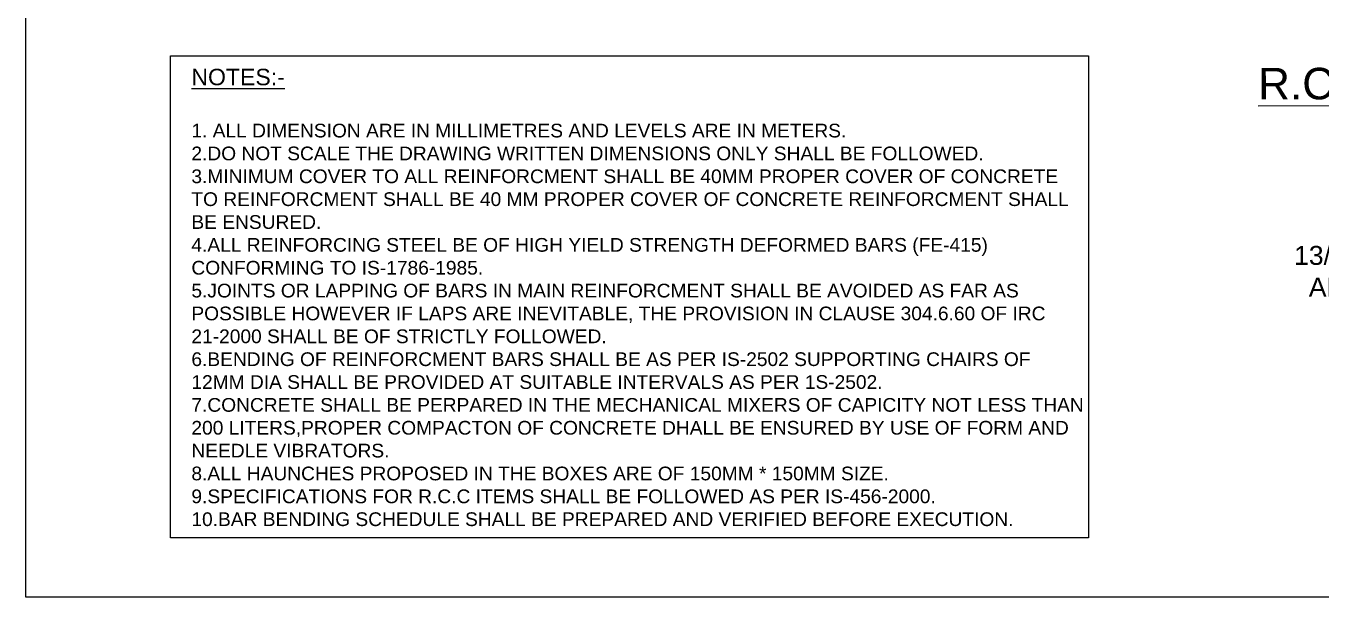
# Model space of a CAD drawing. Header units: millimetres. Extents: x 5124 to 3877021, y 2311 to 45953129.
# Drawn here: x 3853628 to 3862518, y 45936718 to 45940640 of the extents above; entities that cross this region are included whole.
import ezdxf

# ---------------------------------------------------------------- set-up
doc = ezdxf.new("R2010")
doc.units = ezdxf.units.MM
doc.header["$MEASUREMENT"] = 0
doc.layers.add('DRAWING', color=7, linetype='Continuous')
doc.layers.add('TEXT', color=7, linetype='Continuous')
doc.styles.get("Standard").update_dxf_attribs({"font": 'arial.ttf', "height": 150})

msp = doc.modelspace()

# ---------------------------------------------------------------- linework, layer by layer
at = {"layer": 'DRAWING'}
for points in [[(3853628.4, 45953129.2), (3877019.4, 45953129.2), (3877019.4, 45936717.7), (3853628.4, 45936717.7)], [(3854621, 45940434.5), (3860922.5, 45940434.5), (3860922.5, 45937125.5), (3854621, 45937125.5)]]:
    msp.add_lwpolyline(points, close=True, dxfattribs=at)

# ---------------------------------------------------------------- texts
at = {"layer": 'DRAWING', "insert": (3854764.3, 45940345.9), "char_height": 94.1671, "width": 6106.853, "attachment_point": 1}
msp.add_mtext('\\A1;{\\H1.2023x;\\LNOTES:-\\P\\P}1. ALL DIMENSION ARE IN MILLIMETRES AND LEVELS ARE IN METERS. \\P2.DO NOT SCALE THE DRAWING WRITTEN DIMENSIONS ONLY SHALL BE FOLLOWED.\\P3.MINIMUM COVER TO ALL REINFORCMENT SHALL BE 40MM PROPER COVER OF CONCRETE TO REINFORCMENT SHALL BE 40 MM PROPER COVER OF CONCRETE REINFORCMENT SHALL BE ENSURED.\\P4.ALL REINFORCING STEEL BE OF HIGH YIELD STRENGTH DEFORMED BARS (FE-415) CONFORMING TO IS-1786-1985.\\P5.JOINTS OR LAPPING OF BARS IN MAIN REINFORCMENT SHALL BE AVOIDED AS FAR AS POSSIBLE HOWEVER IF LAPS ARE INEVITABLE, THE PROVISION IN CLAUSE 304.6.60 OF IRC 21-2000 SHALL BE OF STRICTLY FOLLOWED.\\P6.BENDING OF REINFORCMENT BARS SHALL BE AS PER IS-2502 SUPPORTING CHAIRS OF 12MM DIA SHALL BE PROVIDED AT SUITABLE INTERVALS AS PER 1S-2502.\\P7.CONCRETE SHALL BE PERPARED IN THE MECHANICAL MIXERS OF CAPICITY NOT LESS THAN 200 LITERS,PROPER COMPACTON OF CONCRETE DHALL BE ENSURED BY USE OF FORM AND NEEDLE VIBRATORS.\\P8.ALL HAUNCHES PROPOSED IN THE BOXES ARE OF 150MM * 150MM SIZE.\\P9.SPECIFICATIONS FOR R.C.C ITEMS SHALL BE FOLLOWED AS PER IS-456-2000.\\P10.BAR BENDING SCHEDULE SHALL BE PREPARED AND VERIFIED BEFORE EXECUTION.', dxfattribs=at)
at = {"layer": 'TEXT'}
msp.add_text('%%UR.C.C DETAILS BOX UNDER EARTH BANKS', height=216.554, rotation=0.1412, dxfattribs=at).set_placement((3862086.5, 45940134.8))
at = {"layer": 'TEXT', "insert": (3862332.9, 45939129.6), "char_height": 97.389, "width": 7025.21, "attachment_point": 1}
msp.add_mtext('{\\H1.3398x;13/4/2012\\P  AEE}', dxfattribs=at)

doc.saveas('drawing.dxf')
